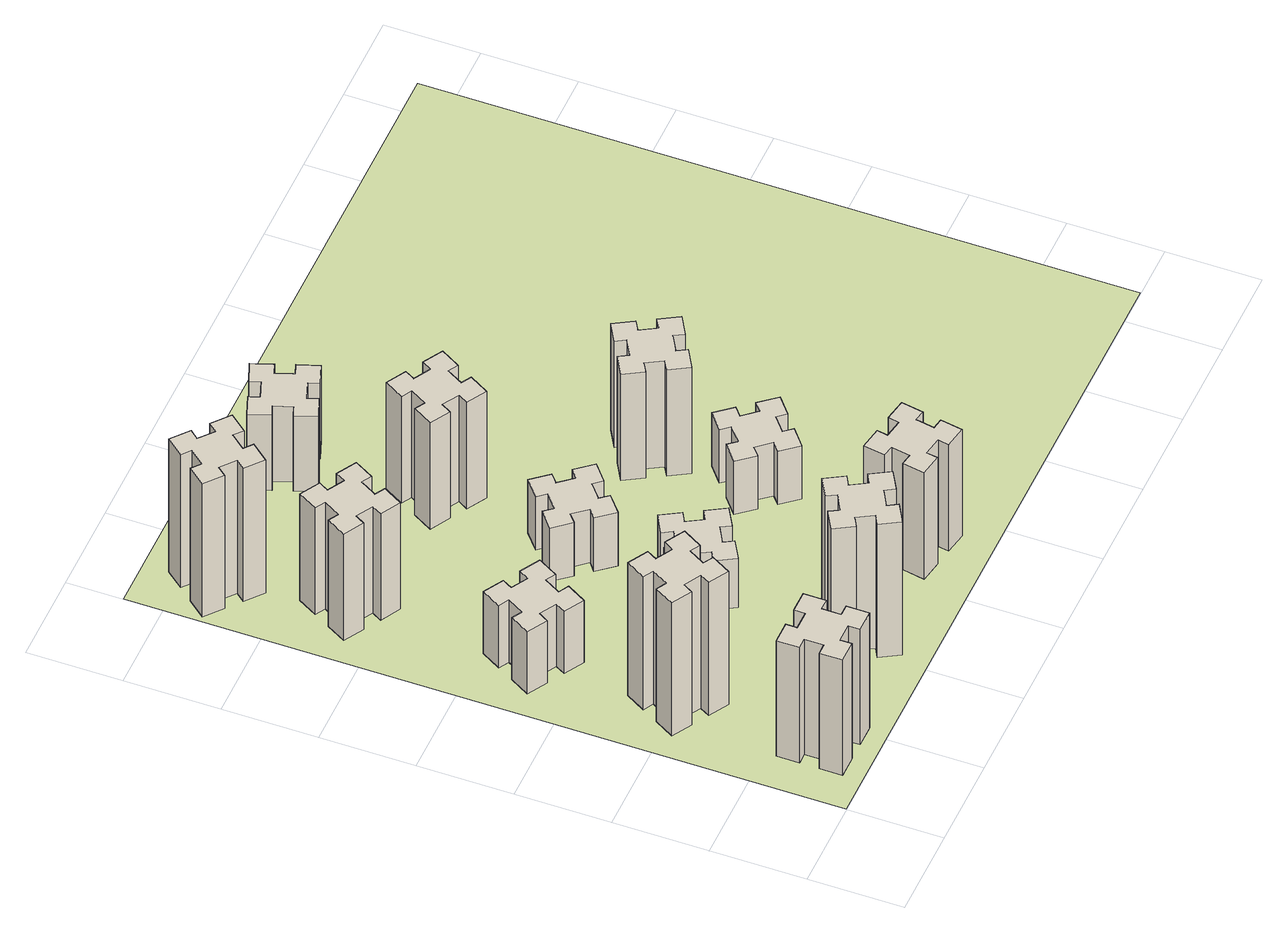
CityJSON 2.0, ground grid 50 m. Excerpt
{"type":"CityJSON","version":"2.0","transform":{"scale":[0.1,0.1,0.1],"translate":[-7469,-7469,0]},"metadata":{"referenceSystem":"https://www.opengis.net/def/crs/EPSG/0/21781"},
"CityObjects":{
"building1":{"type":"Building","attributes":{"class":"1000","function":"1000","usage":"1000","yearOfConstruction":2016,"roofType":"1000","measuredHeight":78,"storeysAboveGround":30,"storeysBelowGround":0},"geometry":[{"type":"Solid","lod":"1","boundaries":[[[[0,1,2,3,4,5,6,7,8,9,10,11,12,13,14,15,16,17,18,19]],[[17,16,20,21]],[[16,15,22,20]],[[15,14,23,22]],[[14,13,24,23]],[[13,12,25,24]],[[12,11,26,25]],[[11,10,27,26]],[[10,9,28,27]],[[9,8,29,28]],[[8,7,30,29]],[[7,6,31,30]],[[6,5,32,31]],[[5,4,33,32]],[[4,3,34,33]],[[3,2,35,34]],[[2,1,36,35]],[[1,0,37,36]],[[0,19,38,37]],[[19,18,39,38]],[[18,17,21,39]],[[24,25,26,27,28,29,30,31,32,33,34,35,36,37,38,39,21,20,22,23]]]]}]},
"building2":{"type":"Building","attributes":{"class":"1000","function":"1000","usage":"1000","yearOfConstruction":2016,"roofType":"1000","measuredHeight":90,"storeysAboveGround":30,"storeysBelowGround":0},"geometry":[{"type":"Solid","lod":"1","boundaries":[[[[40,41,42,43,44,45,46,47,48,49,50,51,52,53,54,55,56,57,58,59]],[[57,56,60,61]],[[56,55,62,60]],[[55,54,63,62]],[[54,53,64,63]],[[53,52,65,64]],[[52,51,66,65]],[[51,50,67,66]],[[50,49,68,67]],[[49,48,69,68]],[[48,47,70,69]],[[47,46,71,70]],[[46,45,72,71]],[[45,44,73,72]],[[44,43,74,73]],[[43,42,75,74]],[[42,41,76,75]],[[41,40,77,76]],[[40,59,78,77]],[[59,58,79,78]],[[58,57,61,79]],[[64,65,66,67,68,69,70,71,72,73,74,75,76,77,78,79,61,60,62,63]]]]}]},
"building3":{"type":"Building","attributes":{"class":"1000","function":"1000","usage":"1000","yearOfConstruction":2016,"roofType":"1000","measuredHeight":42,"storeysAboveGround":30,"storeysBelowGround":0},"geometry":[{"type":"Solid","lod":"1","boundaries":[[[[80,81,82,83,84,85,86,87,88,89,90,91,92,93,94,95,96,97,98,99]],[[97,96,100,101]],[[96,95,102,100]],[[95,94,103,102]],[[94,93,104,103]],[[93,92,105,104]],[[92,91,106,105]],[[91,90,107,106]],[[90,89,108,107]],[[89,88,109,108]],[[88,87,110,109]],[[87,86,111,110]],[[86,85,112,111]],[[85,84,113,112]],[[84,83,114,113]],[[83,82,115,114]],[[82,81,116,115]],[[81,80,117,116]],[[80,99,118,117]],[[99,98,119,118]],[[98,97,101,119]],[[104,105,106,107,108,109,110,111,112,113,114,115,116,117,118,119,101,100,102,103]]]]}]},
"building4":{"type":"Building","attributes":{"class":"1000","function":"1000","usage":"1000","yearOfConstruction":2016,"roofType":"1000","measuredHeight":72,"storeysAboveGround":30,"storeysBelowGround":0},"geometry":[{"type":"Solid","lod":"1","boundaries":[[[[120,121,122,123,124,125,126,127,128,129,130,131,132,133,134,135,136,137,138,139]],[[137,136,140,141]],[[136,135,142,140]],[[135,134,143,142]],[[134,133,144,143]],[[133,132,145,144]],[[132,131,146,145]],[[131,130,147,146]],[[130,129,148,147]],[[129,128,149,148]],[[128,127,150,149]],[[127,126,151,150]],[[126,125,152,151]],[[125,124,153,152]],[[124,123,154,153]],[[123,122,155,154]],[[122,121,156,155]],[[121,120,157,156]],[[120,139,158,157]],[[139,138,159,158]],[[138,137,141,159]],[[144,145,146,147,148,149,150,151,152,153,154,155,156,157,158,159,141,140,142,143]]]]}]},
"building5":{"type":"Building","attributes":{"class":"1000","function":"1000","usage":"1000","yearOfConstruction":2016,"roofType":"1000","measuredHeight":90,"storeysAboveGround":30,"storeysBelowGround":0},"geometry":[{"type":"Solid","lod":"1","boundaries":[[[[160,161,162,163,164,165,166,167,168,169,170,171,172,173,174,175,176,177,178,179]],[[177,176,180,181]],[[176,175,182,180]],[[175,174,183,182]],[[174,173,184,183]],[[173,172,185,184]],[[172,171,186,185]],[[171,170,187,186]],[[170,169,188,187]],[[169,168,189,188]],[[168,167,190,189]],[[167,166,191,190]],[[166,165,192,191]],[[165,164,193,192]],[[164,163,194,193]],[[163,162,195,194]],[[162,161,196,195]],[[161,160,197,196]],[[160,179,198,197]],[[179,178,199,198]],[[178,177,181,199]],[[184,185,186,187,188,189,190,191,192,193,194,195,196,197,198,199,181,180,182,183]]]]}]},
"building6":{"type":"Building","attributes":{"class":"1000","function":"1000","usage":"1000","yearOfConstruction":2016,"roofType":"1000","measuredHeight":90,"storeysAboveGround":30,"storeysBelowGround":0},"geometry":[{"type":"Solid","lod":"1","boundaries":[[[[200,201,202,203,204,205,206,207,208,209,210,211,212,213,214,215,216,217,218,219]],[[217,216,220,221]],[[216,215,222,220]],[[215,214,223,222]],[[214,213,224,223]],[[213,212,225,224]],[[212,211,226,225]],[[211,210,227,226]],[[210,209,228,227]],[[209,208,229,228]],[[208,207,230,229]],[[207,206,231,230]],[[206,205,232,231]],[[205,204,233,232]],[[204,203,234,233]],[[203,202,235,234]],[[202,201,236,235]],[[201,200,237,236]],[[200,219,238,237]],[[219,218,239,238]],[[218,217,221,239]],[[224,225,226,227,228,229,230,231,232,233,234,235,236,237,238,239,221,220,222,223]]]]}]},
"building7":{"type":"Building","attributes":{"class":"1000","function":"1000","usage":"1000","yearOfConstruction":2016,"roofType":"1000","measuredHeight":33,"storeysAboveGround":30,"storeysBelowGround":0},"geometry":[{"type":"Solid","lod":"1","boundaries":[[[[240,241,242,243,244,245,246,247,248,249,250,251,252,253,254,255,256,257,258,259]],[[257,256,260,261]],[[256,255,262,260]],[[255,254,263,262]],[[254,253,264,263]],[[253,252,265,264]],[[252,251,266,265]],[[251,250,267,266]],[[250,249,268,267]],[[249,248,269,268]],[[248,247,270,269]],[[247,246,271,270]],[[246,245,272,271]],[[245,244,273,272]],[[244,243,274,273]],[[243,242,275,274]],[[242,241,276,275]],[[241,240,277,276]],[[240,259,278,277]],[[259,258,279,278]],[[258,257,261,279]],[[264,265,266,267,268,269,270,271,272,273,274,275,276,277,278,279,261,260,262,263]]]]}]},
"building8":{"type":"Building","attributes":{"class":"1000","function":"1000","usage":"1000","yearOfConstruction":2016,"roofType":"1000","measuredHeight":36,"storeysAboveGround":30,"storeysBelowGround":0},"geometry":[{"type":"Solid","lod":"1","boundaries":[[[[280,281,282,283,284,285,286,287,288,289,290,291,292,293,294,295,296,297,298,299]],[[297,296,300,301]],[[296,295,302,300]],[[295,294,303,302]],[[294,293,304,303]],[[293,292,305,304]],[[292,291,306,305]],[[291,290,307,306]],[[290,289,308,307]],[[289,288,309,308]],[[288,287,310,309]],[[287,286,311,310]],[[286,285,312,311]],[[285,284,313,312]],[[284,283,314,313]],[[283,282,315,314]],[[282,281,316,315]],[[281,280,317,316]],[[280,299,318,317]],[[299,298,319,318]],[[298,297,301,319]],[[304,305,306,307,308,309,310,311,312,313,314,315,316,317,318,319,301,300,302,303]]]]}]},
"building9":{"type":"Building","attributes":{"class":"1000","function":"1000","usage":"1000","yearOfConstruction":2016,"roofType":"1000","measuredHeight":72,"storeysAboveGround":30,"storeysBelowGround":0},"geometry":[{"type":"Solid","lod":"1","boundaries":[[[[320,321,322,323,324,325,326,327,328,329,330,331,332,333,334,335,336,337,338,339]],[[337,336,340,341]],[[336,335,342,340]],[[335,334,343,342]],[[334,333,344,343]],[[333,332,345,344]],[[332,331,346,345]],[[331,330,347,346]],[[330,329,348,347]],[[329,328,349,348]],[[328,327,350,349]],[[327,326,351,350]],[[326,325,352,351]],[[325,324,353,352]],[[324,323,354,353]],[[323,322,355,354]],[[322,321,356,355]],[[321,320,357,356]],[[320,339,358,357]],[[339,338,359,358]],[[338,337,341,359]],[[344,345,346,347,348,349,350,351,352,353,354,355,356,357,358,359,341,340,342,343]]]]}]},
"building10":{"type":"Building","attributes":{"class":"1000","function":"1000","usage":"1000","yearOfConstruction":2016,"roofType":"1000","measuredHeight":72,"storeysAboveGround":30,"storeysBelowGround":0},"geometry":[{"type":"Solid","lod":"1","boundaries":[[[[360,361,362,363,364,365,366,367,368,369,370,371,372,373,374,375,376,377,378,379]],[[377,376,380,381]],[[376,375,382,380]],[[375,374,383,382]],[[374,373,384,383]],[[373,372,385,384]],[[372,371,386,385]],[[371,370,387,386]],[[370,369,388,387]],[[369,368,389,388]],[[368,367,390,389]],[[367,366,391,390]],[[366,365,392,391]],[[365,364,393,392]],[[364,363,394,393]],[[363,362,395,394]],[[362,361,396,395]],[[361,360,397,396]],[[360,379,398,397]],[[379,378,399,398]],[[378,377,381,399]],[[384,385,386,387,388,389,390,391,392,393,394,395,396,397,398,399,381,380,382,383]]]]}]},
"building11":{"type":"Building","attributes":{"class":"1000","function":"1000","usage":"1000","yearOfConstruction":2016,"roofType":"1000","measuredHeight":51,"storeysAboveGround":30,"storeysBelowGround":0},"geometry":[{"type":"Solid","lod":"1","boundaries":[[[[400,401,402,403,404,405,406,407,408,409,410,411,412,413,414,415,416,417,418,419]],[[417,416,420,421]],[[416,415,422,420]],[[415,414,423,422]],[[414,413,424,423]],[[413,412,425,424]],[[412,411,426,425]],[[411,410,427,426]],[[410,409,428,427]],[[409,408,429,428]],[[408,407,430,429]],[[407,406,431,430]],[[406,405,432,431]],[[405,404,433,432]],[[404,403,434,433]],[[403,402,435,434]],[[402,401,436,435]],[[401,400,437,436]],[[400,419,438,437]],[[419,418,439,438]],[[418,417,421,439]],[[424,425,426,427,428,429,430,431,432,433,434,435,436,437,438,439,421,420,422,423]]]]}]},
"building12":{"type":"Building","attributes":{"class":"1000","function":"1000","usage":"1000","yearOfConstruction":2016,"roofType":"1000","measuredHeight":36,"storeysAboveGround":30,"storeysBelowGround":0},"geometry":[{"type":"Solid","lod":"1","boundaries":[[[[440,441,442,443,444,445,446,447,448,449,450,451,452,453,454,455,456,457,458,459]],[[457,456,460,461]],[[456,455,462,460]],[[455,454,463,462]],[[454,453,464,463]],[[453,452,465,464]],[[452,451,466,465]],[[451,450,467,466]],[[450,449,468,467]],[[449,448,469,468]],[[448,447,470,469]],[[447,446,471,470]],[[446,445,472,471]],[[445,444,473,472]],[[444,443,474,473]],[[443,442,475,474]],[[442,441,476,475]],[[441,440,477,476]],[[440,459,478,477]],[[459,458,479,478]],[[458,457,461,479]],[[464,465,466,467,468,469,470,471,472,473,474,475,476,477,478,479,461,460,462,463]]]]}]},
"building13":{"type":"Building","attributes":{"class":"1000","function":"1000","usage":"1000","yearOfConstruction":2016,"roofType":"1000","measuredHeight":72,"storeysAboveGround":30,"storeysBelowGround":0},"geometry":[{"type":"Solid","lod":"1","boundaries":[[[[480,481,482,483,484,485,486,487,488,489,490,491,492,493,494,495,496,497,498,499]],[[497,496,500,501]],[[496,495,502,500]],[[495,494,503,502]],[[494,493,504,503]],[[493,492,505,504]],[[492,491,506,505]],[[491,490,507,506]],[[490,489,508,507]],[[489,488,509,508]],[[488,487,510,509]],[[487,486,511,510]],[[486,485,512,511]],[[485,484,513,512]],[[484,483,514,513]],[[483,482,515,514]],[[482,481,516,515]],[[481,480,517,516]],[[480,499,518,517]],[[499,498,519,518]],[[498,497,501,519]],[[504,505,506,507,508,509,510,511,512,513,514,515,516,517,518,519,501,500,502,503]]]]}]},
"landuse1":{"type":"LandUse","attributes":{"name":"plot1","function":"1010"},"geometry":[{"type":"MultiSurface","lod":"1","boundaries":[[[520,521,522,523]]]}]}
},
"vertices":[
[265,325,0],[265,225,0],[205,225,0],[205,105,0],[325,105,0],[325,165,0],[425,165,0],[425,105,0],[545,105,0],[545,225,0],[485,225,0],[485,325,0],[545,325,0],[545,445,0],[425,445,0],[425,385,0],[325,385,0],[325,445,0],[205,445,0],[205,325,0],[325,385,780],[325,445,780],[425,385,780],[425,445,780],[545,445,780],[545,325,780],[485,325,780],[485,225,780],[545,225,780],[545,105,780],[425,105,780],[425,165,780],[325,165,780],[325,105,780],[205,105,780],[205,225,780],[265,225,780],[265,325,780],[205,325,780],[205,445,780],
[305,1114,0],[255,1027,0],[203,1057,0],[143,953,0],[247,893,0],[277,945,0],[364,895,0],[334,843,0],[438,783,0],[498,887,0],[446,917,0],[496,1004,0],[548,974,0],[608,1078,0],[504,1138,0],[474,1086,0],[387,1136,0],[417,1188,0],[313,1248,0],[253,1144,0],[387,1136,900],[417,1188,900],[474,1086,900],[504,1138,900],[608,1078,900],[548,974,900],[496,1004,900],[446,917,900],[498,887,900],[438,783,900],[334,843,900],[364,895,900],[277,945,900],[247,893,900],[143,953,900],[203,1057,900],[255,1027,900],[305,1114,900],[253,1144,900],[313,1248,900],
[474,1826,0],[387,1876,0],[417,1928,0],[313,1988,0],[253,1884,0],[305,1854,0],[255,1767,0],[203,1797,0],[143,1693,0],[247,1633,0],[277,1685,0],[364,1635,0],[334,1583,0],[438,1523,0],[498,1627,0],[446,1657,0],[496,1744,0],[548,1714,0],[608,1818,0],[504,1878,0],[496,1744,420],[548,1714,420],[446,1657,420],[498,1627,420],[438,1523,420],[334,1583,420],[364,1635,420],[277,1685,420],[247,1633,420],[143,1693,420],[203,1797,420],[255,1767,420],[305,1854,420],[253,1884,420],[313,1988,420],[417,1928,420],[387,1876,420],[474,1826,420],[504,1878,420],[608,1818,420],
[446,2597,0],[496,2684,0],[548,2654,0],[608,2758,0],[504,2818,0],[474,2766,0],[387,2816,0],[417,2868,0],[313,2928,0],[253,2824,0],[305,2794,0],[255,2707,0],[203,2737,0],[143,2633,0],[247,2573,0],[277,2625,0],[364,2575,0],[334,2523,0],[438,2463,0],[498,2567,0],[364,2575,720],[334,2523,720],[277,2625,720],[247,2573,720],[143,2633,720],[203,2737,720],[255,2707,720],[305,2794,720],[253,2824,720],[313,2928,720],[417,2868,720],[387,2816,720],[474,2766,720],[504,2818,720],[608,2758,720],[548,2654,720],[496,2684,720],[446,2597,720],[498,2567,720],[438,2463,720],
[1127,255,0],[1214,305,0],[1244,253,0],[1348,313,0],[1288,417,0],[1236,387,0],[1186,474,0],[1238,504,0],[1178,608,0],[1074,548,0],[1104,496,0],[1017,446,0],[987,498,0],[883,438,0],[943,334,0],[995,364,0],[1045,277,0],[993,247,0],[1053,143,0],[1157,203,0],[1045,277,900],[993,247,900],[995,364,900],[943,334,900],[883,438,900],[987,498,900],[1017,446,900],[1104,496,900],[1074,548,900],[1178,608,900],[1238,504,900],[1186,474,900],[1236,387,900],[1288,417,900],[1348,313,900],[1244,253,900],[1214,305,900],[1127,255,900],[1157,203,900],[1053,143,900],
[384,3387,0],[308,3452,0],[346,3498,0],[254,3575,0],[177,3483,0],[223,3444,0],[159,3368,0],[113,3406,0],[36,3314,0],[128,3237,0],[166,3283,0],[243,3219,0],[204,3173,0],[296,3096,0],[373,3188,0],[327,3226,0],[392,3303,0],[438,3264,0],[515,3356,0],[423,3433,0],[392,3303,900],[438,3264,900],[327,3226,900],[373,3188,900],[296,3096,900],[204,3173,900],[243,3219,900],[166,3283,900],[128,3237,900],[36,3314,900],[113,3406,900],[159,3368,900],[223,3444,900],[177,3483,900],[254,3575,900],[346,3498,900],[308,3452,900],[384,3387,900],[423,3433,900],[515,3356,900],
[995,1204,0],[1045,1117,0],[993,1087,0],[1053,983,0],[1157,1043,0],[1127,1095,0],[1214,1145,0],[1244,1093,0],[1348,1153,0],[1288,1257,0],[1236,1227,0],[1186,1314,0],[1238,1344,0],[1178,1448,0],[1074,1388,0],[1104,1336,0],[1017,1286,0],[987,1338,0],[883,1278,0],[943,1174,0],[1017,1286,330],[987,1338,330],[1104,1336,330],[1074,1388,330],[1178,1448,330],[1238,1344,330],[1186,1314,330],[1236,1227,330],[1288,1257,330],[1348,1153,330],[1244,1093,330],[1214,1145,330],[1127,1095,330],[1157,1043,330],[1053,983,330],[993,1087,330],[1045,1117,330],[995,1204,330],[943,1174,330],[883,1278,330],
[1232,1888,0],[1167,1964,0],[1213,2003,0],[1136,2095,0],[1044,2018,0],[1083,1972,0],[1006,1907,0],[968,1953,0],[876,1876,0],[953,1784,0],[999,1823,0],[1063,1746,0],[1017,1708,0],[1094,1616,0],[1186,1693,0],[1148,1739,0],[1224,1803,0],[1263,1757,0],[1355,1834,0],[1278,1926,0],[1224,1803,360],[1263,1757,360],[1148,1739,360],[1186,1693,360],[1094,1616,360],[1017,1708,360],[1063,1746,360],[999,1823,360],[953,1784,360],[876,1876,360],[968,1953,360],[1006,1907,360],[1083,1972,360],[1044,2018,360],[1136,2095,360],[1213,2003,360],[1167,1964,360],[1232,1888,360],[1278,1926,360],[1355,1834,360],
[1855,307,0],[1872,405,0],[1931,395,0],[1952,513,0],[1834,534,0],[1824,475,0],[1725,492,0],[1736,551,0],[1617,572,0],[1597,454,0],[1656,444,0],[1638,345,0],[1579,356,0],[1558,237,0],[1677,217,0],[1687,276,0],[1785,258,0],[1775,199,0],[1893,178,0],[1914,297,0],[1785,258,720],[1775,199,720],[1687,276,720],[1677,217,720],[1558,237,720],[1579,356,720],[1638,345,720],[1656,444,720],[1597,454,720],[1617,572,720],[1736,551,720],[1725,492,720],[1824,475,720],[1834,534,720],[1952,513,720],[1931,395,720],[1872,405,720],[1855,307,720],[1914,297,720],[1893,178,720],
[1314,2666,0],[1227,2716,0],[1257,2768,0],[1153,2828,0],[1093,2724,0],[1145,2694,0],[1095,2607,0],[1043,2637,0],[983,2533,0],[1087,2473,0],[1117,2525,0],[1204,2475,0],[1174,2423,0],[1278,2363,0],[1338,2467,0],[1286,2497,0],[1336,2584,0],[1388,2554,0],[1448,2658,0],[1344,2718,0],[1336,2584,720],[1388,2554,720],[1286,2497,720],[1338,2467,720],[1278,2363,720],[1174,2423,720],[1204,2475,720],[1117,2525,720],[1087,2473,720],[983,2533,720],[1043,2637,720],[1095,2607,720],[1145,2694,720],[1093,2724,720],[1153,2828,720],[1257,2768,720],[1227,2716,720],[1314,2666,720],[1344,2718,720],[1448,2658,720],
[1125,3456,0],[1031,3422,0],[1010,3478,0],[897,3437,0],[939,3324,0],[995,3345,0],[1029,3251,0],[973,3230,0],[1014,3117,0],[1127,3159,0],[1106,3215,0],[1200,3249,0],[1220,3193,0],[1333,3234,0],[1292,3347,0],[1236,3326,0],[1202,3420,0],[1258,3440,0],[1217,3553,0],[1104,3512,0],[1202,3420,510],[1258,3440,510],[1236,3326,510],[1292,3347,510],[1333,3234,510],[1220,3193,510],[1200,3249,510],[1106,3215,510],[1127,3159,510],[1014,3117,510],[973,3230,510],[1029,3251,510],[995,3345,510],[939,3324,510],[897,3437,510],[1010,3478,510],[1031,3422,510],[1125,3456,510],[1104,3512,510],[1217,3553,510],
[1823,1332,0],[1746,1267,0],[1708,1313,0],[1616,1236,0],[1693,1144,0],[1739,1183,0],[1803,1106,0],[1757,1068,0],[1834,976,0],[1926,1053,0],[1888,1099,0],[1964,1163,0],[2003,1117,0],[2095,1194,0],[2018,1286,0],[1972,1248,0],[1907,1324,0],[1953,1363,0],[1876,1455,0],[1784,1378,0],[1907,1324,360],[1953,1363,360],[1972,1248,360],[2018,1286,360],[2095,1194,360],[2003,1117,360],[1964,1163,360],[1888,1099,360],[1926,1053,360],[1834,976,360],[1757,1068,360],[1803,1106,360],[1739,1183,360],[1693,1144,360],[1616,1236,360],[1708,1313,360],[1746,1267,360],[1823,1332,360],[1784,1378,360],[1876,1455,360],
[1976,1767,0],[1926,1854,0],[1978,1884,0],[1918,1988,0],[1814,1928,0],[1844,1876,0],[1757,1826,0],[1727,1878,0],[1623,1818,0],[1683,1714,0],[1735,1744,0],[1785,1657,0],[1733,1627,0],[1793,1523,0],[1897,1583,0],[1867,1635,0],[1954,1685,0],[1984,1633,0],[2088,1693,0],[2028,1797,0],[1954,1685,720],[1984,1633,720],[1867,1635,720],[1897,1583,720],[1793,1523,720],[1733,1627,720],[1785,1657,720],[1735,1744,720],[1683,1714,720],[1623,1818,720],[1727,1878,720],[1757,1826,720],[1844,1876,720],[1814,1928,720],[1918,1988,720],[1978,1884,720],[1926,1854,720],[1976,1767,720],[2028,1797,720],[2088,1693,720],
[5,3705,0],[3705,3705,0],[3705,5,0],[5,5,0]
]}
